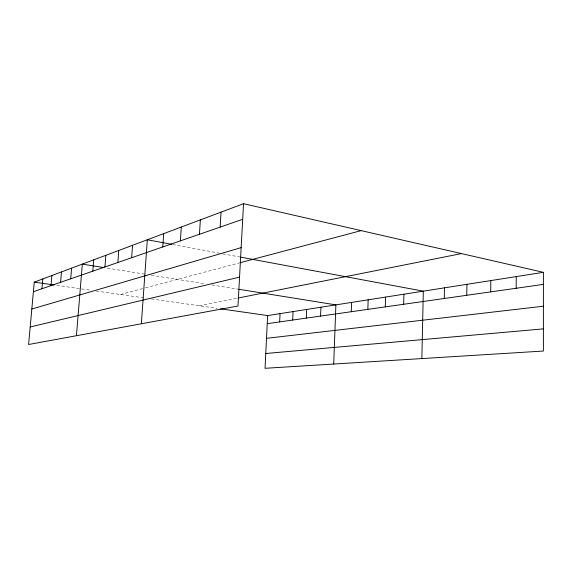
<?xml version="1.0" encoding="UTF-8"?>
<svg xmlns="http://www.w3.org/2000/svg" width="572" height="572" viewBox="0 0 572 572"><rect width="100%" height="100%" fill="white"/><g stroke="black" fill="none" stroke-linecap="round" stroke-linejoin="round"><path stroke-width="0.43" stroke-dasharray="2.86 2.15" d="M120.392 294.48L144.637 288.052M145.445 287.838L239.125 262.991M199.22 305.77L237.13 298.226M56.778 285.364L90.984 290.269M96.282 291.026L146.189 298.176M151.401 298.92L217.024 308.322M107.321 268.139L145.267 274.238M151.315 275.211L204.969 283.826M211.912 284.949L238.088 289.153M172.672 244.48L219.326 253.167M222.758 253.811L239.882 257"/><path stroke-width="0.86" d="M543.4 272.336L543.386 351.044L265.05 368.296L267.625 315.572L543.4 272.336L243.536 203.703L34.256 282.139L28.6 344.508L237.988 306.013L243.536 203.703M516.18 288.259L516.237 276.598M490.69 291.884L490.805 280.58M466.773 295.288L466.924 284.327M444.28 298.491L444.473 287.845M421.864 358.572L423.316 291.162L240.74 257.157M403.668 304.268L403.918 294.201M385.278 306.885L385.557 297.082M367.846 309.366L368.139 299.814M351.287 311.719L351.608 302.402M333.705 364.042L335.886 304.869L238.967 289.296M320.57 316.087L320.921 307.214M306.299 318.118L306.663 309.452M292.678 320.055L293.05 311.583M279.665 321.907L280.051 313.62M220.156 227.105L221.028 212.14M199.464 234.263L200.35 219.891M180.394 240.862L181.295 227.027M162.763 246.961L163.671 233.633M141.355 323.781L147.326 239.761L171.8 244.315M131.646 257.722L132.561 245.295M117.846 262.498L118.761 250.464M104.933 266.967L105.849 255.305M92.814 271.157L93.722 259.852M76.433 335.714L82.332 264.121L103.875 267.582M70.699 278.807L71.593 268.146M60.582 282.303L61.469 271.936M51.015 285.614L51.902 275.525M41.963 288.746L42.843 278.921M33.383 291.713L242.685 219.312M31.817 309.023L241.155 247.626M239.968 262.762L361.154 230.623M30.187 326.977L239.554 277.105M237.966 298.062L461.475 253.589M267.231 323.673L543.4 284.391M266.516 338.324L543.393 306.213M265.773 353.496L543.393 328.871M34.256 282.139L54.176 284.992M220.485 308.816L267.625 315.572"/></g></svg>
